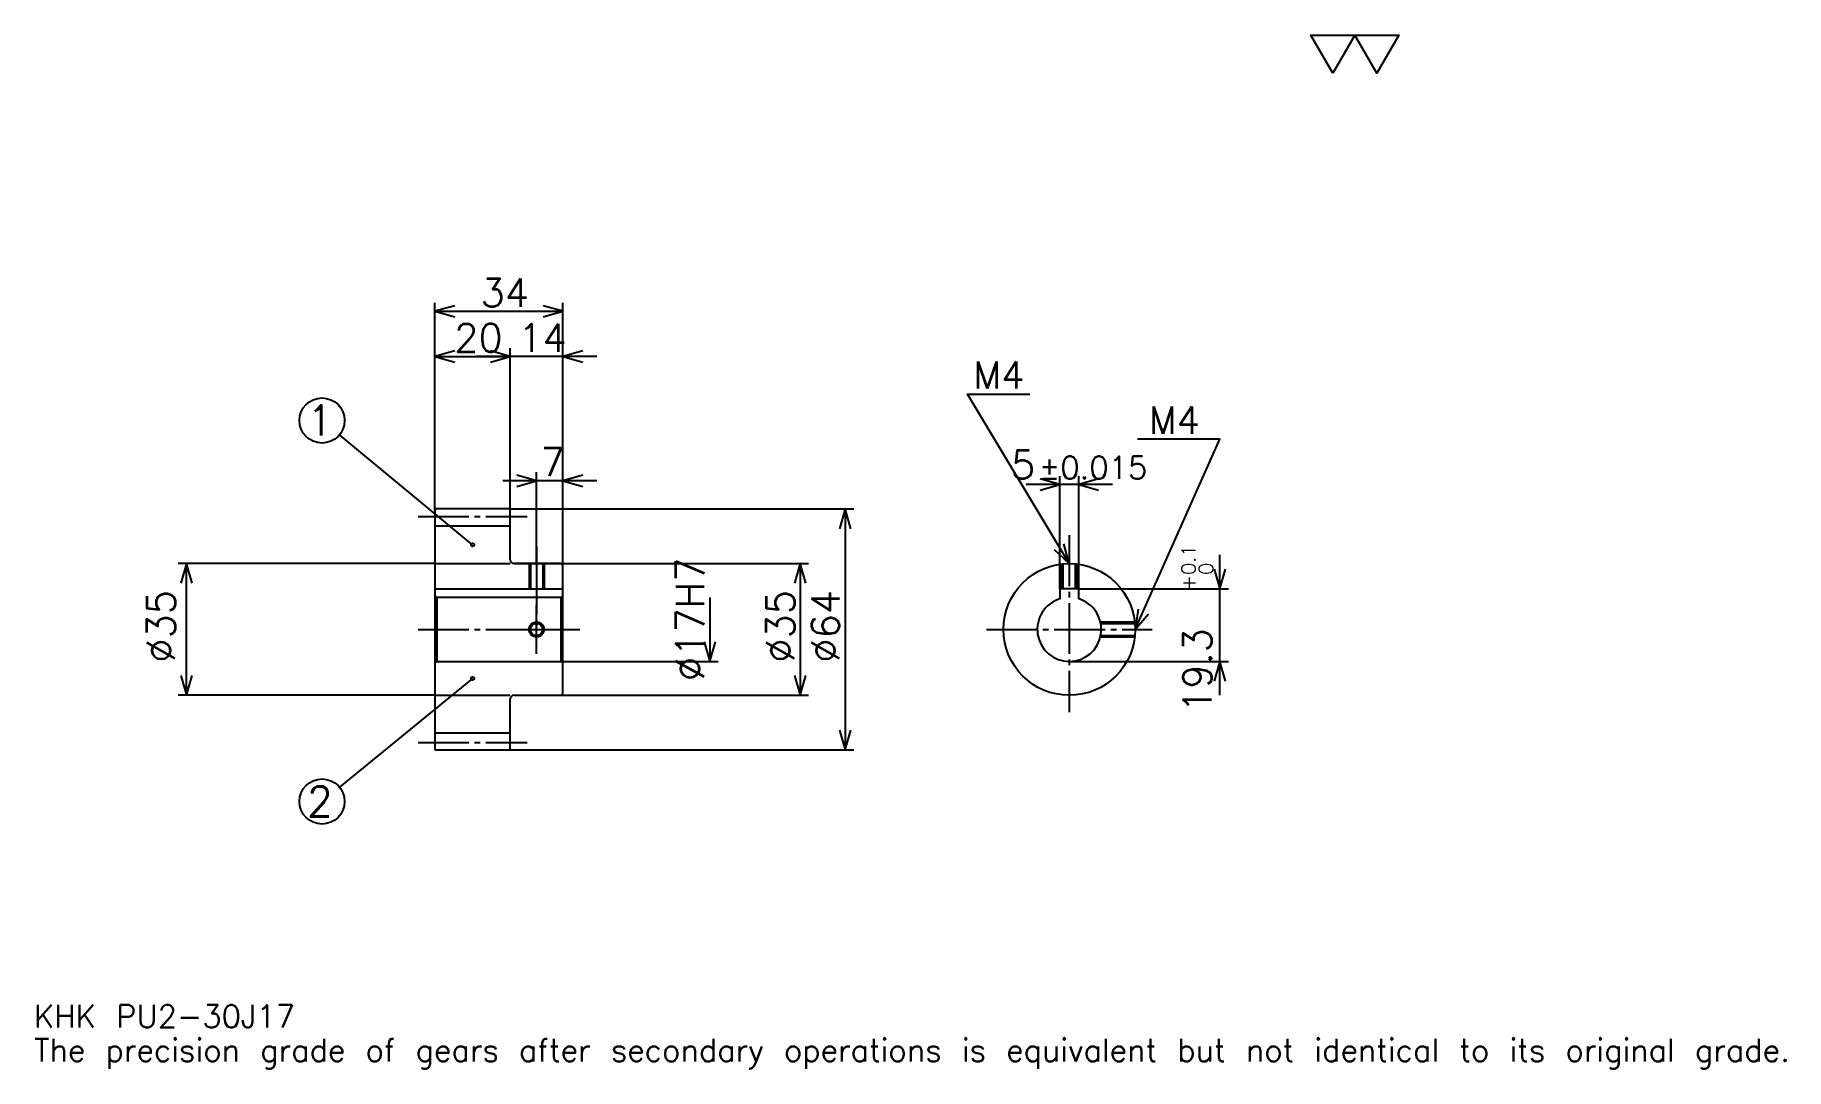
# Model space of a CAD drawing. Extents: x 15 to 480, y 6 to 280.
import ezdxf

# ---------------------------------------------------------------- set-up
doc = ezdxf.new("R2010")
doc.units = 0
doc.linetypes.add('DASHDOT', pattern=[18, 13.5, -1.5, 1.5, -1.5])
doc.layers.get('0').update_dxf_attribs({"linetype": 'CONTINUOUS'})
doc.layers.add('DASHDOT', color=6, linetype='DASHDOT')
doc.styles.add('KANJI', font='TXT', dxfattribs={"bigfont": 'BIGFONT'})

msp = doc.modelspace()

# ---------------------------------------------------------------- linework, layer by layer
at = {"color": 5}
for p, q in [((121.5, 154.25), (121.5, 209)), ((121.5, 206.75), (155.5, 206.75)), ((155.5, 154.25), (155.5, 209)), ((141.5, 154.25), (141.5, 197)), ((121.5, 194.75), (141.5, 194.75)), ((164.5, 194.75), (132.5, 194.75)), ((131.5, 144.75), (96.128235, 173.931702)), ((148.5, 154.25), (148.5, 164)), ((287.5, 133.050003), (287.5, 163)), ((292.5, 133.050003), (292.5, 163)), ((164.5, 161.75), (139.5, 161.75)), ((301.5, 160.75), (278.5, 160.75)), ((121.5, 154.149994), (121.5, 154.25)), ((141.399994, 154.25), (155.5, 154.25)), ((141.5, 154.149994), (141.5, 154.25)), ((148.5, 139.75), (148.5, 154.25)), ((148.5, 139.75), (148.5, 154.25)), ((155.5, 154.25), (232.75, 154.25)), ((155.5, 139.25), (155.5, 154.25)), ((230.5, 154.25), (230.5, 90.25)), ((121.5, 139.75), (53.25, 139.75)), ((55.5, 104.75), (55.5, 139.75)), ((142.5, 139.75), (155.5, 139.75)), ((155.5, 139.75), (220.75, 139.75)), ((218.5, 139.75), (218.5, 104.75)), ((330, 104.75), (330, 142.050003)), ((194.5, 130.75), (194.5, 113.75)), ((292.5, 133.050003), (332.25, 133.050003)), ((155.5, 113.75), (196.75, 113.75)), ((290, 113.75), (332.25, 113.75)), ((131.5, 109.25), (96.145294, 80.347527)), ((121.5, 104.75), (53.25, 104.75)), ((142.5, 104.75), (155.5, 104.75)), ((155.5, 104.75), (220.75, 104.75)), ((141.399994, 90.25), (155.5, 90.25)), ((155.5, 90.25), (232.75, 90.25))]:
    msp.add_line(p, q, dxfattribs=at)
at = {"color": 4}
for p, q in [((121.5, 149.75), (141.5, 149.75)), ((121.5, 139.75), (141.5, 139.75)), ((121.5, 133.050003), (155.5, 133.050003)), ((122, 130.75), (122, 113.75)), ((155, 130.75), (155.5, 131.25)), ((155, 113.75), (155.5, 113.25)), ((121.5, 104.75), (141.5, 104.75)), ((121.5, 94.75), (141.5, 94.75))]:
    msp.add_line(p, q, dxfattribs=at)
at = {"color": 7}
msp.add_lwpolyline([(360, 270), (354.149994, 280.140015), (377.549988, 280.140015), (371.700012, 270), (365.850006, 280.140015), (360, 270)], dxfattribs=at)
at = {"color": 5}
for points in [[(126.75, 208.25), (121.5, 206.75), (126.75, 205.25)], [(150.25, 205.25), (155.5, 206.75), (150.25, 208.25)], [(126.75, 196.25), (121.5, 194.75), (126.75, 193.25)], [(136.25, 193.25), (141.5, 194.75), (136.25, 196.25)], [(136.25, 193.25), (141.5, 194.75), (136.25, 196.25)], [(160.75, 196.25), (155.5, 194.75), (160.75, 193.25)], [(290, 139.75), (263, 184.75), (279.5, 184.75)], [(307.5, 122.25), (330, 172.75), (308.100006, 172.75)], [(143.25, 160.25), (148.5, 161.75), (143.25, 163.25)], [(160.75, 163.25), (155.5, 161.75), (160.75, 160.25)], [(282.25, 159.25), (287.5, 160.75), (282.25, 162.25)], [(297.75, 162.25), (292.5, 160.75), (297.75, 159.25)], [(232, 149), (230.5, 154.25), (229, 149)], [(286.012665, 143.480103), (290, 139.75), (288.585144, 145.02359)], [(57, 134.5), (55.5, 139.75), (54, 134.5)], [(220, 134.5), (218.5, 139.75), (217, 134.5)], [(328.5, 138.300003), (330, 133.050003), (331.5, 138.300003)], [(308.266479, 127.656013), (307.5, 122.25), (311.006775, 126.435081)], [(193, 119), (194.5, 113.75), (196, 119)], [(331.5, 108.5), (330, 113.75), (328.5, 108.5)], [(54, 110), (55.5, 104.75), (57, 110)], [(217, 110), (218.5, 104.75), (220, 110)], [(229, 95.5), (230.5, 90.25), (232, 95.5)]]:
    msp.add_lwpolyline(points, dxfattribs=at)
at = {"color": 4}
for points in [[(141.5, 140.75), (141.5, 154.149994), (141.399994, 154.25), (121.599998, 154.25), (121.5, 154.149994), (121.5, 113.25)], [(142.5, 104.75), (155, 104.75), (155.5, 105.25), (155.5, 139.25), (155, 139.75), (142.5, 139.75)], [(146.5, 139.75), (146.5, 133.050003)], [(146.880005, 139.75), (146.880005, 133.050003)], [(150.119995, 139.75), (150.119995, 133.050003)], [(150.5, 139.75), (150.5, 133.050003)], [(288, 133.050003), (288, 139.635345)], [(288.380005, 133.050003), (288.380005, 139.67485)], [(291.619995, 133.050003), (291.619995, 139.67485)], [(292, 133.050003), (292, 139.635345)], [(121.5, 113.25), (122, 113.75), (155, 113.75), (155, 130.75), (122, 130.75), (121.5, 131.25)], [(292.5, 130.374039), (292.5, 133.050003), (287.5, 133.050003), (287.5, 130.374039)], [(298.261353, 124.25), (307.385345, 124.25)], [(298.344177, 123.870003), (307.424866, 123.870003)], [(298.261353, 120.25), (307.385345, 120.25)], [(298.344177, 120.629997), (307.424866, 120.629997)], [(121.5, 113.25), (121.5, 90.349998), (121.599998, 90.25), (141.399994, 90.25), (141.5, 90.349998), (141.5, 103.75)]]:
    msp.add_lwpolyline(points, dxfattribs=at)
at = {"color": 5}
for centre, radius in [((91.5, 177.75), 6), ((131.5, 144.75), 0.45), ((131.5, 109.25), 0.45), ((91.5, 76.550003), 6)]:
    msp.add_circle(centre, radius, dxfattribs=at)
at = {"color": 4}
for centre, radius in [((290, 122.25), 17.5), ((148.5, 122.25), 1.62)]:
    msp.add_circle(centre, radius, dxfattribs=at)
at = {"color": 7}
msp.add_circle((148.5, 122.25), 2, dxfattribs=at)
at = {"color": 4}
for centre, radius, start, end in [((142.5, 140.75), 1, 180, 270), ((290, 122.25), 8.5, 107.10463483, 72.89536517), ((142.5, 103.75), 1, 90, 180)]:
    msp.add_arc(centre, radius, start, end, dxfattribs=at)
at = {"layer": 'DASHDOT', "color": 7}
for p, q in [((117, 152.25), (146, 152.25)), ((290, 147.25), (290, 100.25)), ((148.5, 139.75), (148.5, 122.25)), ((117, 122.25), (160, 122.25)), ((268, 122.25), (312, 122.25)), ((117, 92.25), (146, 92.25))]:
    msp.add_line(p, q, dxfattribs=at)
for points in [[(148.5, 144.25), (148.5, 128.550003)], [(148.5, 115.75), (148.5, 128.75)], [(142, 122.25), (155, 122.25)]]:
    msp.add_lwpolyline(points, dxfattribs=at)

# ---------------------------------------------------------------- texts
at = {"color": 7, "style": 'KANJI'}
for s, height, p in [('34', 7.5, (133.625, 207.949997)), ('20', 7.5, (126.625, 195.949997)), ('14', 7.5, (143.625, 195.949997)), ('M4', 7.2, (264.5, 186.25)), ('1', 8, (87.5, 173.75)), ('M4', 7.2, (311.100006, 174.25)), ('7', 7.5, (149.5625, 162.949997)), ('5', 7.5, (274.518494, 162.25)), ('%%p0.015', 6, (281.942596, 162.25)), ('2', 8, (87.5, 72.550003)), ('KHK PU2-30J17', 6, (15, 16.5)), ('The precision grade of gears after secondary operations is equivalent but not identical to its original grade.', 6, (15, 7.5))]:
    msp.add_text(s, height=height, dxfattribs=at).set_placement(p)
for s, height, p in [('%%c17H7', 7.5, (193, 108.5625)), ('0.1', 3.75, (323.549988, 136.747787)), ('+', 3.75, (323.549988, 132.547775)), ('0', 3.75, (328.200012, 136.747787)), ('%%c35', 7.5, (52.5, 113.4375)), ('%%c35', 7.5, (217, 113.4375)), ('%%c64', 7.5, (229, 113.4375)), ('19.3', 7.5, (327.75, 100.084808))]:
    msp.add_text(s, height=height, rotation=90, dxfattribs=at).set_placement(p)

doc.saveas('drawing.dxf')
